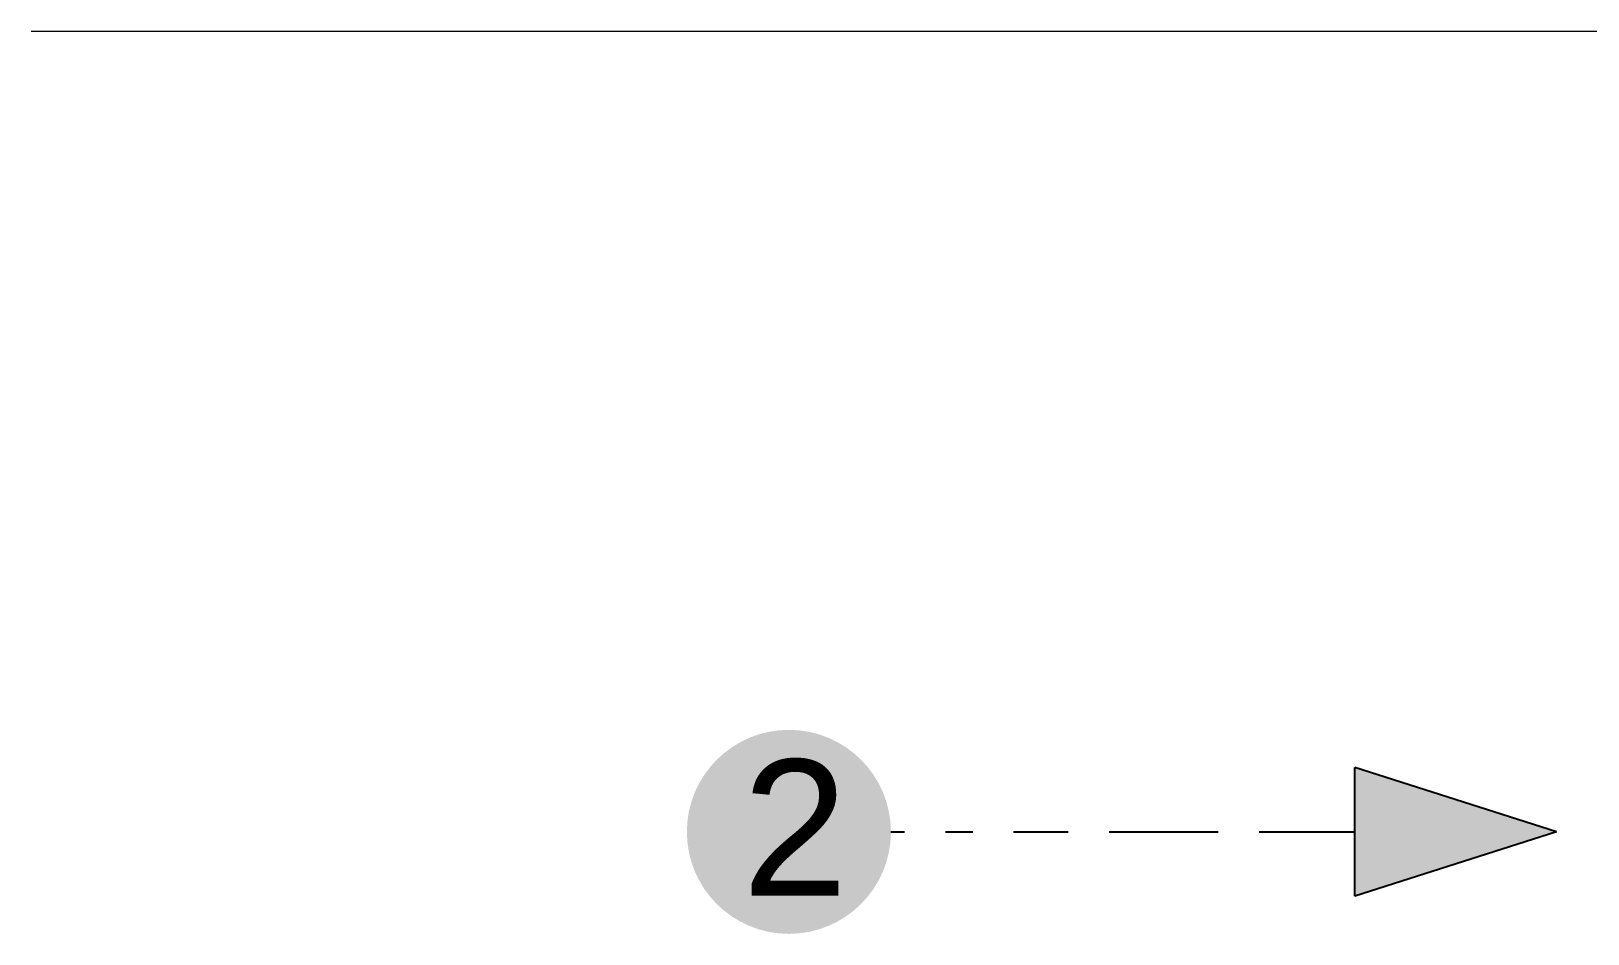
# Model space of a CAD drawing. Header units: millimetres. Extents: x -7826 to 55813, y 465 to 25965.
# Drawn here: x 49106.7 to 49524.5, y 18272.4 to 18514.7 of the extents above; entities that cross this region are included whole.
import ezdxf

# ---------------------------------------------------------------- set-up
doc = ezdxf.new("R2010")
doc.units = ezdxf.units.MM
for name, color, linetype, lineweight in [('2D - Ogolne5', 161, 'Continuous', 25), ('2D Drafting - General2', 251, 'Continuous', 15), ('2D Drafting - General5', 161, 'Continuous', 25), ('Opisy - Tekst121', 255, 'Continuous', 0)]:
    doc.layers.add(name, color=color, linetype=linetype, lineweight=lineweight)
doc.styles.add('GENERATED_STYLE_5', font='arial.ttf')

msp = doc.modelspace()

# ---------------------------------------------------------------- hatches: boundary and pattern name
at = {"layer": '2D - Ogolne5', "linetype": 'Continuous'}
msp.add_hatch(color=256, dxfattribs=at).paths.add_polyline_path([(49310.05296553145, 18272.38760622449, 0.9999999999999999), (49310.05296553145, 18327.15561215888, 0.9999999999999999)], flags=0)
at = {"layer": '2D Drafting - General5', "linetype": 'Continuous'}
msp.add_hatch(color=256, dxfattribs=at).paths.add_polyline_path([(49461.92976797534, 18317.04737978517), (49461.92976797534, 18282.49583859818), (49516.0284797758, 18299.77160919168)], flags=0)

# ---------------------------------------------------------------- linework, layer by layer
at = {"layer": '2D - Ogolne5', "linetype": 'Continuous'}
for p, q in [((49461.92976797534, 18282.49583859818), (49461.92976797534, 18317.04737978517)), ((49516.02847977578, 18299.77160919168), (49461.92976797534, 18317.04737978517)), ((49337.43696849864, 18299.77160919168), (49341.09661214089, 18299.77160919168)), ((49352.07554306761, 18299.77160919168), (49359.39483035209, 18299.77160919168)), ((49370.37376127882, 18299.77160919168), (49385.01233584779, 18299.77160919168)), ((49395.99126677452, 18299.77160919168), (49425.26841591245, 18299.77160919168)), ((49436.24734683917, 18299.77160919168), (49461.92976797534, 18299.77160919168)), ((49516.02847977578, 18299.77160919168), (49461.92976797534, 18282.49583859818))]:
    msp.add_line(p, q, dxfattribs=at)
at = {"layer": '2D Drafting - General2', "linetype": 'Continuous'}
msp.add_line((49106.68534430987, 18514.71372562987), (50124.93095947099, 18514.71372562987), dxfattribs=at)

# ---------------------------------------------------------------- texts
at = {"layer": 'Opisy - Tekst121', "linetype": 'Continuous', "insert": (49297.51358900366, 18319.16681801731), "char_height": 36.49779614528147, "attachment_point": 1, "style": 'GENERATED_STYLE_5'}
msp.add_mtext('{2}', dxfattribs=at)

doc.saveas('drawing.dxf')
